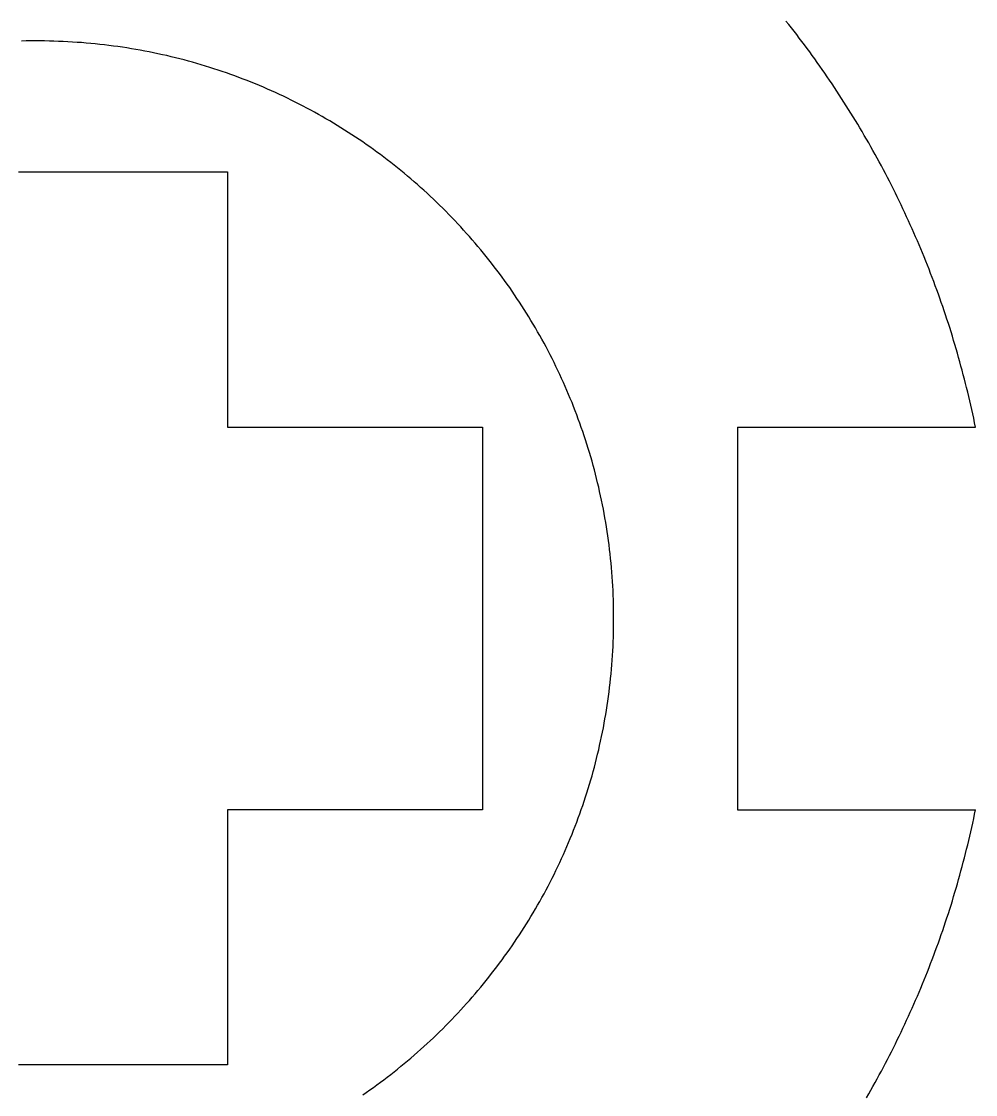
# Model space of a CAD drawing. Extents: x 0 to 279, y 0 to 212.
# Drawn here: x 83.38 to 98.64, y 16.3 to 33.45 of the extents above; entities that cross this region are included whole.
import ezdxf

# ---------------------------------------------------------------- set-up
doc = ezdxf.new("R2010")
doc.units = 0
doc.layers.add('LAYER_1', color=18, linetype='CONTINUOUS')

msp = doc.modelspace()

# ---------------------------------------------------------------- linework, layer by layer
at = {"layer": 'LAYER_1'}
for points in [[(98.641, 26.967), (98.626, 27.038), (98.611, 27.108), (98.596, 27.178), (98.581, 27.248), (98.565, 27.319), (98.549, 27.388), (98.532, 27.458), (98.516, 27.528), (98.498, 27.598), (98.481, 27.667), (98.463, 27.736), (98.445, 27.805), (98.427, 27.875), (98.408, 27.943), (98.39, 28.012), (98.37, 28.081), (98.351, 28.149), (98.331, 28.218), (98.311, 28.286), (98.29, 28.354), (98.27, 28.422), (98.249, 28.49), (98.227, 28.558), (98.206, 28.625), (98.184, 28.693), (98.161, 28.76), (98.139, 28.827), (98.116, 28.894), (98.093, 28.961), (98.069, 29.028), (98.046, 29.094), (98.022, 29.161), (97.997, 29.227), (97.973, 29.293), (97.948, 29.359), (97.922, 29.425), (97.897, 29.491), (97.871, 29.556), (97.845, 29.622), (97.819, 29.687), (97.792, 29.752), (97.765, 29.817), (97.738, 29.882), (97.71, 29.946), (97.683, 30.011), (97.654, 30.075), (97.626, 30.139), (97.597, 30.203), (97.568, 30.267), (97.539, 30.331), (97.51, 30.395), (97.48, 30.458), (97.45, 30.521), (97.42, 30.584), (97.389, 30.647), (97.358, 30.71), (97.327, 30.772), (97.296, 30.835), (97.264, 30.897), (97.232, 30.959), (97.2, 31.021), (97.167, 31.083), (97.134, 31.144), (97.101, 31.206), (97.068, 31.267), (97.034, 31.328), (97, 31.389), (96.966, 31.45), (96.932, 31.51), (96.897, 31.571), (96.862, 31.631), (96.827, 31.691), (96.792, 31.751), (96.756, 31.81), (96.72, 31.87), (96.684, 31.929), (96.647, 31.988), (96.61, 32.047), (96.573, 32.106), (96.536, 32.165), (96.499, 32.223), (96.461, 32.281), (96.423, 32.339), (96.384, 32.397), (96.346, 32.455), (96.307, 32.512), (96.268, 32.569), (96.229, 32.627), (96.189, 32.683), (96.149, 32.74), (96.109, 32.797), (96.069, 32.853), (96.028, 32.909), (95.988, 32.965), (95.947, 33.021), (95.905, 33.077), (95.864, 33.132), (95.822, 33.187), (95.78, 33.242), (95.738, 33.297), (95.695, 33.351), (95.652, 33.406), (95.609, 33.46)], [(92.853, 23.908), (92.853, 23.982), (92.852, 24.057), (92.851, 24.131), (92.848, 24.205), (92.846, 24.28), (92.843, 24.353), (92.839, 24.427), (92.834, 24.501), (92.83, 24.574), (92.824, 24.648), (92.818, 24.721), (92.811, 24.794), (92.804, 24.867), (92.796, 24.939), (92.788, 25.012), (92.779, 25.084), (92.77, 25.156), (92.76, 25.228), (92.749, 25.3), (92.738, 25.371), (92.726, 25.443), (92.714, 25.514), (92.701, 25.585), (92.688, 25.656), (92.674, 25.727), (92.66, 25.797), (92.645, 25.867), (92.629, 25.937), (92.614, 26.007), (92.597, 26.077), (92.58, 26.146), (92.562, 26.216), (92.544, 26.285), (92.526, 26.353), (92.507, 26.422), (92.487, 26.491), (92.467, 26.559), (92.446, 26.627), (92.425, 26.694), (92.404, 26.762), (92.382, 26.829), (92.359, 26.896), (92.336, 26.963), (92.312, 27.03), (92.288, 27.096), (92.263, 27.162), (92.238, 27.228), (92.213, 27.294), (92.187, 27.359), (92.16, 27.424), (92.133, 27.489), (92.105, 27.554), (92.077, 27.618), (92.049, 27.682), (92.02, 27.746), (91.991, 27.81), (91.961, 27.873), (91.93, 27.936), (91.9, 27.999), (91.868, 28.062), (91.837, 28.124), (91.804, 28.186), (91.772, 28.248), (91.739, 28.309), (91.705, 28.371), (91.671, 28.432), (91.637, 28.492), (91.602, 28.553), (91.567, 28.613), (91.531, 28.672), (91.495, 28.732), (91.458, 28.791), (91.421, 28.85), (91.383, 28.908), (91.345, 28.967), (91.307, 29.025), (91.268, 29.082), (91.229, 29.14), (91.19, 29.197), (91.15, 29.253), (91.109, 29.31), (91.068, 29.366), (91.027, 29.422), (90.985, 29.477), (90.943, 29.532), (90.901, 29.587), (90.858, 29.642), (90.815, 29.696), (90.771, 29.75), (90.727, 29.803), (90.682, 29.856), (90.638, 29.909), (90.592, 29.961), (90.547, 30.014), (90.501, 30.065), (90.454, 30.117), (90.408, 30.168), (90.36, 30.219), (90.313, 30.269), (90.265, 30.319), (90.217, 30.369), (90.168, 30.418), (90.119, 30.467), (90.07, 30.515), (90.02, 30.563), (89.97, 30.611), (89.92, 30.659), (89.869, 30.706), (89.818, 30.753), (89.766, 30.799), (89.714, 30.845), (89.662, 30.89), (89.61, 30.935), (89.557, 30.98), (89.504, 31.025), (89.45, 31.069), (89.396, 31.112), (89.342, 31.155), (89.287, 31.198), (89.232, 31.241), (89.177, 31.283), (89.122, 31.324), (89.066, 31.365), (89.01, 31.406), (88.953, 31.446), (88.896, 31.486), (88.839, 31.526), (88.782, 31.565), (88.724, 31.604), (88.666, 31.642), (88.608, 31.68), (88.549, 31.717), (88.49, 31.754), (88.431, 31.791), (88.372, 31.827), (88.312, 31.863), (88.252, 31.898), (88.191, 31.933), (88.131, 31.967), (88.07, 32.001), (88.008, 32.034), (87.947, 32.067), (87.885, 32.1), (87.823, 32.132), (87.761, 32.164), (87.698, 32.195), (87.635, 32.225), (87.572, 32.256), (87.509, 32.285), (87.445, 32.315), (87.381, 32.344), (87.317, 32.372), (87.252, 32.4), (87.188, 32.427), (87.123, 32.454), (87.057, 32.481), (86.992, 32.507), (86.926, 32.532), (86.86, 32.557), (86.794, 32.582), (86.728, 32.606), (86.661, 32.629), (86.594, 32.652), (86.527, 32.675), (86.46, 32.697), (86.392, 32.718), (86.324, 32.74), (86.256, 32.76), (86.188, 32.78), (86.12, 32.8), (86.051, 32.819), (85.982, 32.837), (85.913, 32.855), (85.844, 32.872), (85.774, 32.889), (85.705, 32.906), (85.635, 32.921), (85.565, 32.937), (85.494, 32.952), (85.424, 32.966), (85.353, 32.98), (85.282, 32.993), (85.211, 33.005), (85.14, 33.017), (85.068, 33.029), (84.997, 33.04), (84.925, 33.05), (84.853, 33.06), (84.781, 33.07), (84.708, 33.079), (84.636, 33.087), (84.563, 33.094), (84.49, 33.102), (84.417, 33.108), (84.344, 33.114), (84.271, 33.119), (84.198, 33.124), (84.124, 33.129), (84.05, 33.132), (83.976, 33.135), (83.902, 33.138), (83.828, 33.14), (83.753, 33.141), (83.679, 33.142), (83.604, 33.142), (83.53, 33.142), (83.455, 33.141), (83.381, 33.139)], [(83.333, 31.046), (83.476, 31.046), (83.619, 31.046), (83.762, 31.046), (83.905, 31.046), (83.977, 31.046), (84.048, 31.046), (84.119, 31.046), (84.19, 31.046), (84.26, 31.046), (84.33, 31.046), (84.4, 31.046), (84.469, 31.046), (84.538, 31.046), (84.607, 31.046), (84.641, 31.046), (84.675, 31.046), (84.709, 31.046), (84.742, 31.046), (84.776, 31.046), (84.809, 31.046), (84.842, 31.046), (84.876, 31.046), (84.908, 31.046), (84.941, 31.046), (84.974, 31.046), (85.006, 31.046), (85.039, 31.046), (85.071, 31.046), (85.103, 31.046), (85.134, 31.046), (85.166, 31.046), (85.197, 31.046), (85.228, 31.046), (85.259, 31.046), (85.29, 31.046), (85.32, 31.046), (85.351, 31.046), (85.381, 31.046), (85.41, 31.046), (85.44, 31.046), (85.469, 31.046), (85.498, 31.046), (85.527, 31.046), (85.556, 31.046), (85.584, 31.046), (85.612, 31.046), (85.64, 31.046), (85.668, 31.046), (85.695, 31.046), (85.722, 31.046), (85.749, 31.046), (85.775, 31.046), (85.802, 31.046), (85.827, 31.046), (85.853, 31.046), (85.878, 31.046), (85.903, 31.046), (85.928, 31.046), (85.952, 31.046), (85.976, 31.046), (86, 31.046), (86.023, 31.046), (86.046, 31.046), (86.069, 31.046), (86.092, 31.046), (86.114, 31.046), (86.135, 31.046), (86.157, 31.046), (86.177, 31.046), (86.198, 31.046), (86.218, 31.046), (86.238, 31.046), (86.258, 31.046), (86.277, 31.046), (86.295, 31.046), (86.314, 31.046), (86.332, 31.046), (86.349, 31.046), (86.366, 31.046), (86.383, 31.046), (86.399, 31.046), (86.415, 31.046), (86.431, 31.046), (86.446, 31.046), (86.46, 31.046), (86.475, 31.046), (86.488, 31.046), (86.502, 31.046), (86.515, 31.046), (86.527, 31.046), (86.539, 31.046), (86.55, 31.046), (86.561, 31.046), (86.572, 31.046), (86.582, 31.046), (86.592, 31.046), (86.601, 31.046), (86.609, 31.046), (86.614, 31.046), (86.618, 31.046), (86.622, 31.046), (86.625, 31.046), (86.629, 31.046), (86.632, 31.046), (86.636, 31.046), (86.639, 31.046), (86.642, 31.046), (86.645, 31.046), (86.648, 31.046), (86.651, 31.046), (86.654, 31.046), (86.656, 31.046), (86.658, 31.046), (86.661, 31.046), (86.663, 31.046), (86.665, 31.046), (86.667, 31.046), (86.668, 31.046), (86.67, 31.046), (86.671, 31.046), (86.673, 31.046), (86.674, 31.046), (86.675, 31.046), (86.676, 31.046), (86.676, 31.046), (86.677, 31.046), (86.678, 31.046), (86.678, 31.046), (86.678, 31.046), (86.678, 31.046), (86.678, 31.046), (86.678, 31.046), (86.678, 31.046), (86.678, 31.045), (86.678, 31.045), (86.678, 31.044), (86.678, 31.044), (86.678, 31.043), (86.678, 31.042), (86.678, 31.041), (86.678, 31.041), (86.678, 31.039), (86.678, 31.038), (86.678, 31.037), (86.678, 31.036), (86.678, 31.034), (86.678, 31.033), (86.678, 31.031), (86.678, 31.03), (86.678, 31.028), (86.678, 31.026), (86.678, 31.024), (86.678, 31.022), (86.678, 31.02), (86.678, 31.018), (86.678, 31.016), (86.678, 31.013), (86.678, 31.011), (86.678, 31.008), (86.678, 31.006), (86.678, 31.003), (86.678, 31), (86.678, 30.995), (86.678, 30.988), (86.678, 30.982), (86.678, 30.975), (86.678, 30.968), (86.678, 30.961), (86.678, 30.953), (86.678, 30.945), (86.678, 30.937), (86.678, 30.928), (86.678, 30.92), (86.678, 30.91), (86.678, 30.901), (86.678, 30.891), (86.678, 30.881), (86.678, 30.871), (86.678, 30.86), (86.678, 30.849), (86.678, 30.838), (86.678, 30.827), (86.678, 30.815), (86.678, 30.803), (86.678, 30.791), (86.678, 30.778), (86.678, 30.766), (86.678, 30.753), (86.678, 30.74), (86.678, 30.726), (86.678, 30.712), (86.678, 30.698), (86.678, 30.684), (86.678, 30.67), (86.678, 30.655), (86.678, 30.64), (86.678, 30.625), (86.678, 30.61), (86.678, 30.594), (86.678, 30.578), (86.678, 30.562), (86.678, 30.546), (86.678, 30.529), (86.678, 30.513), (86.678, 30.496), (86.678, 30.479), (86.678, 30.462), (86.678, 30.444), (86.678, 30.427), (86.678, 30.409), (86.678, 30.391), (86.678, 30.373), (86.678, 30.354), (86.678, 30.336), (86.678, 30.317), (86.678, 30.298), (86.678, 30.279), (86.678, 30.26), (86.678, 30.24), (86.678, 30.221), (86.678, 30.201), (86.678, 30.181), (86.678, 30.161), (86.678, 30.141), (86.678, 30.12), (86.678, 30.1), (86.678, 30.079), (86.678, 30.059), (86.678, 30.038), (86.678, 30.017), (86.678, 29.996), (86.678, 29.974), (86.678, 29.953), (86.678, 29.931), (86.678, 29.91), (86.678, 29.888), (86.678, 29.866), (86.678, 29.844), (86.678, 29.822), (86.678, 29.8), (86.678, 29.778), (86.678, 29.755), (86.678, 29.733), (86.678, 29.71), (86.678, 29.688), (86.678, 29.665), (86.678, 29.619), (86.678, 29.573), (86.678, 29.527), (86.678, 29.481), (86.678, 29.434), (86.678, 29.387), (86.678, 29.34), (86.678, 29.293), (86.678, 29.245), (86.678, 29.198), (86.678, 29.102), (86.678, 29.007), (86.678, 28.911), (86.678, 28.816), (86.678, 28.768), (86.678, 28.721), (86.678, 28.673), (86.678, 28.626), (86.678, 28.579), (86.678, 28.532), (86.678, 28.486), (86.678, 28.44), (86.678, 28.394), (86.678, 28.348), (86.678, 28.325), (86.678, 28.303), (86.678, 28.28), (86.678, 28.258), (86.678, 28.235), (86.678, 28.213), (86.678, 28.191), (86.678, 28.169), (86.678, 28.147), (86.678, 28.125), (86.678, 28.103), (86.678, 28.082), (86.678, 28.06), (86.678, 28.039), (86.678, 28.017), (86.678, 27.996), (86.678, 27.975), (86.678, 27.954), (86.678, 27.934), (86.678, 27.913), (86.678, 27.893), (86.678, 27.872), (86.678, 27.852), (86.678, 27.832), (86.678, 27.812), (86.678, 27.792), (86.678, 27.773), (86.678, 27.753), (86.678, 27.734), (86.678, 27.715), (86.678, 27.696), (86.678, 27.678), (86.678, 27.659), (86.678, 27.641), (86.678, 27.622), (86.678, 27.604), (86.678, 27.587), (86.678, 27.569), (86.678, 27.551), (86.678, 27.534), (86.678, 27.517), (86.678, 27.5), (86.678, 27.484), (86.678, 27.467), (86.678, 27.451), (86.678, 27.435), (86.678, 27.419), (86.678, 27.404), (86.678, 27.388), (86.678, 27.373), (86.678, 27.358), (86.678, 27.343), (86.678, 27.329), (86.678, 27.315), (86.678, 27.301), (86.678, 27.287), (86.678, 27.274), (86.678, 27.26), (86.678, 27.247), (86.678, 27.235), (86.678, 27.222), (86.678, 27.21), (86.678, 27.198), (86.678, 27.186), (86.678, 27.175), (86.678, 27.164), (86.678, 27.153), (86.678, 27.142), (86.678, 27.132), (86.678, 27.122), (86.678, 27.112), (86.678, 27.103), (86.678, 27.094), (86.678, 27.085), (86.678, 27.076), (86.678, 27.068), (86.678, 27.06), (86.678, 27.052), (86.678, 27.045), (86.678, 27.038), (86.678, 27.031), (86.678, 27.025), (86.678, 27.019), (86.678, 27.013), (86.678, 27.01), (86.678, 27.007), (86.678, 27.005), (86.678, 27.002), (86.678, 27), (86.678, 26.997), (86.678, 26.995), (86.678, 26.993), (86.678, 26.991), (86.678, 26.989), (86.678, 26.987), (86.678, 26.985), (86.678, 26.983), (86.678, 26.982), (86.678, 26.98), (86.678, 26.979), (86.678, 26.977), (86.678, 26.976), (86.678, 26.975), (86.678, 26.974), (86.678, 26.973), (86.678, 26.972), (86.678, 26.971), (86.678, 26.97), (86.678, 26.969), (86.678, 26.969), (86.678, 26.968), (86.678, 26.968), (86.678, 26.967), (86.678, 26.967), (86.678, 26.967), (86.678, 26.967), (86.678, 26.967), (86.678, 26.967), (86.679, 26.967), (86.679, 26.967), (86.679, 26.967), (86.68, 26.967), (86.68, 26.967), (86.681, 26.967), (86.682, 26.967), (86.683, 26.967), (86.684, 26.967), (86.685, 26.967), (86.686, 26.967), (86.687, 26.967), (86.688, 26.967), (86.69, 26.967), (86.691, 26.967), (86.693, 26.967), (86.695, 26.967), (86.696, 26.967), (86.698, 26.967), (86.7, 26.967), (86.702, 26.967), (86.704, 26.967), (86.706, 26.967), (86.709, 26.967), (86.711, 26.967), (86.713, 26.967), (86.716, 26.967), (86.719, 26.967), (86.721, 26.967), (86.724, 26.967), (86.73, 26.967), (86.736, 26.967), (86.742, 26.967), (86.749, 26.967), (86.756, 26.967), (86.763, 26.967), (86.771, 26.967), (86.779, 26.967), (86.787, 26.967), (86.796, 26.967), (86.805, 26.967), (86.814, 26.967), (86.823, 26.967), (86.833, 26.967), (86.843, 26.967), (86.853, 26.967), (86.864, 26.967), (86.875, 26.967), (86.886, 26.967), (86.898, 26.967), (86.909, 26.967), (86.921, 26.967), (86.933, 26.967), (86.946, 26.967), (86.959, 26.967), (86.972, 26.967), (86.985, 26.967), (86.998, 26.967), (87.012, 26.967), (87.026, 26.967), (87.04, 26.967), (87.055, 26.967), (87.069, 26.967), (87.084, 26.967), (87.099, 26.967), (87.115, 26.967), (87.13, 26.967), (87.146, 26.967), (87.162, 26.967), (87.178, 26.967), (87.195, 26.967), (87.211, 26.967), (87.228, 26.967), (87.245, 26.967), (87.263, 26.967), (87.28, 26.967), (87.298, 26.967), (87.316, 26.967), (87.334, 26.967), (87.352, 26.967), (87.37, 26.967), (87.389, 26.967), (87.407, 26.967), (87.426, 26.967), (87.445, 26.967), (87.465, 26.967), (87.484, 26.967), (87.504, 26.967), (87.523, 26.967), (87.543, 26.967), (87.563, 26.967), (87.583, 26.967), (87.604, 26.967), (87.624, 26.967), (87.645, 26.967), (87.666, 26.967), (87.687, 26.967), (87.708, 26.967), (87.729, 26.967), (87.75, 26.967), (87.771, 26.967), (87.793, 26.967), (87.814, 26.967), (87.836, 26.967), (87.858, 26.967), (87.88, 26.967), (87.902, 26.967), (87.924, 26.967), (87.946, 26.967), (87.969, 26.967), (87.991, 26.967), (88.014, 26.967), (88.036, 26.967), (88.059, 26.967), (88.105, 26.967), (88.151, 26.967), (88.197, 26.967), (88.244, 26.967), (88.29, 26.967), (88.337, 26.967), (88.384, 26.967), (88.432, 26.967), (88.479, 26.967), (88.527, 26.967), (88.622, 26.967), (88.718, 26.967), (88.813, 26.967), (88.909, 26.967), (88.956, 26.967), (89.004, 26.967), (89.051, 26.967), (89.098, 26.967), (89.145, 26.967), (89.192, 26.967), (89.238, 26.967), (89.285, 26.967), (89.331, 26.967), (89.376, 26.967), (89.399, 26.967), (89.422, 26.967), (89.444, 26.967), (89.467, 26.967), (89.489, 26.967), (89.511, 26.967), (89.533, 26.967), (89.555, 26.967), (89.577, 26.967), (89.599, 26.967), (89.621, 26.967), (89.643, 26.967), (89.664, 26.967), (89.686, 26.967), (89.707, 26.967), (89.728, 26.967), (89.749, 26.967), (89.77, 26.967), (89.791, 26.967), (89.811, 26.967), (89.832, 26.967), (89.852, 26.967), (89.872, 26.967), (89.892, 26.967), (89.912, 26.967), (89.932, 26.967), (89.951, 26.967), (89.971, 26.967), (89.99, 26.967), (90.009, 26.967), (90.028, 26.967), (90.047, 26.967), (90.065, 26.967), (90.084, 26.967), (90.102, 26.967), (90.12, 26.967), (90.138, 26.967), (90.155, 26.967), (90.173, 26.967), (90.19, 26.967), (90.207, 26.967), (90.224, 26.967), (90.241, 26.967), (90.257, 26.967), (90.273, 26.967), (90.289, 26.967), (90.305, 26.967), (90.321, 26.967), (90.336, 26.967), (90.351, 26.967), (90.366, 26.967), (90.381, 26.967), (90.395, 26.967), (90.41, 26.967), (90.423, 26.967), (90.437, 26.967), (90.451, 26.967), (90.464, 26.967), (90.477, 26.967), (90.49, 26.967), (90.502, 26.967), (90.514, 26.967), (90.526, 26.967), (90.538, 26.967), (90.549, 26.967), (90.561, 26.967), (90.571, 26.967), (90.582, 26.967), (90.592, 26.967), (90.602, 26.967), (90.612, 26.967), (90.622, 26.967), (90.631, 26.967), (90.64, 26.967), (90.648, 26.967), (90.656, 26.967), (90.664, 26.967), (90.672, 26.967), (90.679, 26.967), (90.686, 26.967), (90.693, 26.967), (90.7, 26.967), (90.706, 26.967), (90.711, 26.967), (90.714, 26.967), (90.717, 26.967), (90.72, 26.967), (90.722, 26.967), (90.724, 26.967), (90.727, 26.967), (90.729, 26.967), (90.731, 26.967), (90.733, 26.967), (90.735, 26.967), (90.737, 26.967), (90.739, 26.967), (90.741, 26.967), (90.743, 26.967), (90.744, 26.967), (90.746, 26.967), (90.747, 26.967), (90.748, 26.967), (90.75, 26.967), (90.751, 26.967), (90.752, 26.967), (90.753, 26.967), (90.754, 26.967), (90.754, 26.967), (90.755, 26.967), (90.756, 26.967), (90.756, 26.967), (90.757, 26.967), (90.757, 26.967), (90.757, 26.967), (90.757, 26.967), (90.757, 26.967), (90.757, 26.967), (90.757, 26.967), (90.757, 26.966), (90.757, 26.966), (90.757, 26.965), (90.757, 26.964), (90.757, 26.964), (90.757, 26.963), (90.757, 26.961), (90.757, 26.96), (90.757, 26.959), (90.757, 26.957), (90.757, 26.955), (90.757, 26.954), (90.757, 26.952), (90.757, 26.949), (90.757, 26.947), (90.757, 26.945), (90.757, 26.942), (90.757, 26.94), (90.757, 26.937), (90.757, 26.934), (90.757, 26.931), (90.757, 26.928), (90.757, 26.925), (90.757, 26.921), (90.757, 26.918), (90.757, 26.914), (90.757, 26.91), (90.757, 26.906), (90.757, 26.902), (90.757, 26.898), (90.757, 26.89), (90.757, 26.881), (90.757, 26.871), (90.757, 26.861), (90.757, 26.85), (90.757, 26.839), (90.757, 26.828), (90.757, 26.816), (90.757, 26.803), (90.757, 26.79), (90.757, 26.777), (90.757, 26.763), (90.757, 26.749), (90.757, 26.735), (90.757, 26.72), (90.757, 26.704), (90.757, 26.688), (90.757, 26.672), (90.757, 26.655), (90.757, 26.638), (90.757, 26.621), (90.757, 26.603), (90.757, 26.584), (90.757, 26.566), (90.757, 26.546), (90.757, 26.527), (90.757, 26.507), (90.757, 26.487), (90.757, 26.466), (90.757, 26.445), (90.757, 26.424), (90.757, 26.402), (90.757, 26.38), (90.757, 26.358), (90.757, 26.335), (90.757, 26.312), (90.757, 26.289), (90.757, 26.265), (90.757, 26.241), (90.757, 26.217), (90.757, 26.192), (90.757, 26.167), (90.757, 26.142), (90.757, 26.116), (90.757, 26.09), (90.757, 26.064), (90.757, 26.038), (90.757, 26.011), (90.757, 25.984), (90.757, 25.957), (90.757, 25.929), (90.757, 25.901), (90.757, 25.873), (90.757, 25.845), (90.757, 25.816), (90.757, 25.787), (90.757, 25.758), (90.757, 25.729), (90.757, 25.699), (90.757, 25.669), (90.757, 25.639), (90.757, 25.609), (90.757, 25.579), (90.757, 25.548), (90.757, 25.517), (90.757, 25.486), (90.757, 25.455), (90.757, 25.423), (90.757, 25.391), (90.757, 25.359), (90.757, 25.327), (90.757, 25.295), (90.757, 25.263), (90.757, 25.23), (90.757, 25.197), (90.757, 25.164), (90.757, 25.131), (90.757, 25.098), (90.757, 25.065), (90.757, 25.031), (90.757, 24.997), (90.757, 24.964), (90.757, 24.93), (90.757, 24.896), (90.757, 24.827), (90.757, 24.758), (90.757, 24.689), (90.757, 24.619), (90.757, 24.549), (90.757, 24.478), (90.757, 24.408), (90.757, 24.337), (90.757, 24.266), (90.757, 24.194), (90.757, 24.051), (90.757, 23.908), (90.757, 23.764), (90.757, 23.621), (90.757, 23.55), (90.757, 23.479), (90.757, 23.408), (90.757, 23.337), (90.757, 23.267), (90.757, 23.197), (90.757, 23.127), (90.757, 23.057), (90.757, 22.989), (90.757, 22.92), (90.757, 22.886), (90.757, 22.852), (90.757, 22.818), (90.757, 22.785), (90.757, 22.751), (90.757, 22.718), (90.757, 22.684), (90.757, 22.651), (90.757, 22.618), (90.757, 22.586), (90.757, 22.553), (90.757, 22.52), (90.757, 22.488), (90.757, 22.456), (90.757, 22.424), (90.757, 22.393), (90.757, 22.361), (90.757, 22.33), (90.757, 22.299), (90.757, 22.268), (90.757, 22.237), (90.757, 22.206), (90.757, 22.176), (90.757, 22.146), (90.757, 22.116), (90.757, 22.087), (90.757, 22.057), (90.757, 22.028), (90.757, 21.999), (90.757, 21.971), (90.757, 21.942), (90.757, 21.914), (90.757, 21.887), (90.757, 21.859), (90.757, 21.832), (90.757, 21.805), (90.757, 21.778), (90.757, 21.751), (90.757, 21.725), (90.757, 21.699), (90.757, 21.674), (90.757, 21.648), (90.757, 21.623), (90.757, 21.599), (90.757, 21.574), (90.757, 21.55), (90.757, 21.527), (90.757, 21.503), (90.757, 21.48), (90.757, 21.458), (90.757, 21.435), (90.757, 21.413), (90.757, 21.392), (90.757, 21.37), (90.757, 21.349), (90.757, 21.329), (90.757, 21.308), (90.757, 21.289), (90.757, 21.269), (90.757, 21.25), (90.757, 21.231), (90.757, 21.213), (90.757, 21.195), (90.757, 21.178), (90.757, 21.16), (90.757, 21.144), (90.757, 21.127), (90.757, 21.112), (90.757, 21.096), (90.757, 21.081), (90.757, 21.066), (90.757, 21.052), (90.757, 21.038), (90.757, 21.025), (90.757, 21.012), (90.757, 21), (90.757, 20.988), (90.757, 20.976), (90.757, 20.965), (90.757, 20.955), (90.757, 20.945), (90.757, 20.935), (90.757, 20.926), (90.757, 20.917), (90.757, 20.913), (90.757, 20.909), (90.757, 20.905), (90.757, 20.901), (90.757, 20.898), (90.757, 20.894), (90.757, 20.891), (90.757, 20.888), (90.757, 20.885), (90.757, 20.882), (90.757, 20.879), (90.757, 20.876), (90.757, 20.873), (90.757, 20.871), (90.757, 20.868), (90.757, 20.866), (90.757, 20.864), (90.757, 20.862), (90.757, 20.86), (90.757, 20.859), (90.757, 20.857), (90.757, 20.856), (90.757, 20.854), (90.757, 20.853), (90.757, 20.852), (90.757, 20.851), (90.757, 20.85), (90.757, 20.85), (90.757, 20.849), (90.757, 20.849), (90.757, 20.849), (90.757, 20.849), (90.757, 20.849), (90.757, 20.849), (90.757, 20.849), (90.757, 20.849), (90.756, 20.849), (90.756, 20.849), (90.755, 20.849), (90.754, 20.849), (90.754, 20.849), (90.753, 20.849), (90.752, 20.849), (90.751, 20.849), (90.75, 20.849), (90.748, 20.849), (90.747, 20.849), (90.746, 20.849), (90.744, 20.849), (90.743, 20.849), (90.741, 20.849), (90.739, 20.849), (90.737, 20.849), (90.735, 20.849), (90.733, 20.849), (90.731, 20.849), (90.729, 20.849), (90.727, 20.849), (90.724, 20.849), (90.722, 20.849), (90.72, 20.849), (90.717, 20.849), (90.714, 20.849), (90.711, 20.849), (90.706, 20.849), (90.7, 20.849), (90.693, 20.849), (90.686, 20.849), (90.679, 20.849), (90.672, 20.849), (90.664, 20.849), (90.656, 20.849), (90.648, 20.849), (90.64, 20.849), (90.631, 20.849), (90.622, 20.849), (90.612, 20.849), (90.602, 20.849), (90.592, 20.849), (90.582, 20.849), (90.571, 20.849), (90.561, 20.849), (90.549, 20.849), (90.538, 20.849), (90.526, 20.849), (90.514, 20.849), (90.502, 20.849), (90.49, 20.849), (90.477, 20.849), (90.464, 20.849), (90.451, 20.849), (90.437, 20.849), (90.423, 20.849), (90.41, 20.849), (90.395, 20.849), (90.381, 20.849), (90.366, 20.849), (90.351, 20.849), (90.336, 20.849), (90.321, 20.849), (90.305, 20.849), (90.289, 20.849), (90.273, 20.849), (90.257, 20.849), (90.241, 20.849), (90.224, 20.849), (90.207, 20.849), (90.19, 20.849), (90.173, 20.849), (90.155, 20.849), (90.138, 20.849), (90.12, 20.849), (90.102, 20.849), (90.084, 20.849), (90.065, 20.849), (90.047, 20.849), (90.028, 20.849), (90.009, 20.849), (89.99, 20.849), (89.971, 20.849), (89.951, 20.849), (89.932, 20.849), (89.912, 20.849), (89.892, 20.849), (89.872, 20.849), (89.852, 20.849), (89.832, 20.849), (89.811, 20.849), (89.791, 20.849), (89.77, 20.849), (89.749, 20.849), (89.728, 20.849), (89.707, 20.849), (89.686, 20.849), (89.664, 20.849), (89.643, 20.849), (89.621, 20.849), (89.599, 20.849), (89.577, 20.849), (89.555, 20.849), (89.533, 20.849), (89.511, 20.849), (89.489, 20.849), (89.467, 20.849), (89.444, 20.849), (89.422, 20.849), (89.399, 20.849), (89.376, 20.849), (89.331, 20.849), (89.285, 20.849), (89.238, 20.849), (89.192, 20.849), (89.145, 20.849), (89.098, 20.849), (89.051, 20.849), (89.004, 20.849), (88.956, 20.849), (88.909, 20.849), (88.813, 20.849), (88.718, 20.849), (88.622, 20.849), (88.527, 20.849), (88.479, 20.849), (88.432, 20.849), (88.384, 20.849), (88.337, 20.849), (88.29, 20.849), (88.244, 20.849), (88.197, 20.849), (88.151, 20.849), (88.105, 20.849), (88.059, 20.849), (88.036, 20.849), (88.014, 20.849), (87.991, 20.849), (87.969, 20.849), (87.946, 20.849), (87.924, 20.849), (87.902, 20.849), (87.88, 20.849), (87.858, 20.849), (87.836, 20.849), (87.814, 20.849), (87.793, 20.849), (87.771, 20.849), (87.75, 20.849), (87.729, 20.849), (87.708, 20.849), (87.687, 20.849), (87.666, 20.849), (87.645, 20.849), (87.624, 20.849), (87.604, 20.849), (87.583, 20.849), (87.563, 20.849), (87.543, 20.849), (87.523, 20.849), (87.504, 20.849), (87.484, 20.849), (87.465, 20.849), (87.445, 20.849), (87.426, 20.849), (87.407, 20.849), (87.389, 20.849), (87.37, 20.849), (87.352, 20.849), (87.334, 20.849), (87.316, 20.849), (87.298, 20.849), (87.28, 20.849), (87.263, 20.849), (87.245, 20.849), (87.228, 20.849), (87.211, 20.849), (87.195, 20.849), (87.178, 20.849), (87.162, 20.849), (87.146, 20.849), (87.13, 20.849), (87.115, 20.849), (87.099, 20.849), (87.084, 20.849), (87.069, 20.849), (87.055, 20.849), (87.04, 20.849), (87.026, 20.849), (87.012, 20.849), (86.998, 20.849), (86.985, 20.849), (86.972, 20.849), (86.959, 20.849), (86.946, 20.849), (86.933, 20.849), (86.921, 20.849), (86.909, 20.849), (86.898, 20.849), (86.886, 20.849), (86.875, 20.849), (86.864, 20.849), (86.853, 20.849), (86.843, 20.849), (86.833, 20.849), (86.823, 20.849), (86.814, 20.849), (86.805, 20.849), (86.796, 20.849), (86.787, 20.849), (86.779, 20.849), (86.771, 20.849), (86.763, 20.849), (86.756, 20.849), (86.749, 20.849), (86.742, 20.849), (86.736, 20.849), (86.73, 20.849), (86.724, 20.849), (86.721, 20.849), (86.719, 20.849), (86.716, 20.849), (86.713, 20.849), (86.711, 20.849), (86.709, 20.849), (86.706, 20.849), (86.704, 20.849), (86.702, 20.849), (86.7, 20.849), (86.698, 20.849), (86.696, 20.849), (86.695, 20.849), (86.693, 20.849), (86.691, 20.849), (86.69, 20.849), (86.688, 20.849), (86.687, 20.849), (86.686, 20.849), (86.685, 20.849), (86.684, 20.849), (86.683, 20.849), (86.682, 20.849), (86.681, 20.849), (86.68, 20.849), (86.68, 20.849), (86.679, 20.849), (86.679, 20.849), (86.679, 20.849), (86.678, 20.849), (86.678, 20.849), (86.678, 20.849), (86.678, 20.849), (86.678, 20.848), (86.678, 20.848), (86.678, 20.848), (86.678, 20.847), (86.678, 20.847), (86.678, 20.846), (86.678, 20.846), (86.678, 20.845), (86.678, 20.844), (86.678, 20.843), (86.678, 20.842), (86.678, 20.841), (86.678, 20.84), (86.678, 20.838), (86.678, 20.837), (86.678, 20.835), (86.678, 20.834), (86.678, 20.832), (86.678, 20.83), (86.678, 20.829), (86.678, 20.827), (86.678, 20.825), (86.678, 20.823), (86.678, 20.82), (86.678, 20.818), (86.678, 20.816), (86.678, 20.813), (86.678, 20.811), (86.678, 20.808), (86.678, 20.806), (86.678, 20.803), (86.678, 20.797), (86.678, 20.791), (86.678, 20.785), (86.678, 20.778), (86.678, 20.771), (86.678, 20.763), (86.678, 20.756), (86.678, 20.748), (86.678, 20.739), (86.678, 20.731), (86.678, 20.722), (86.678, 20.713), (86.678, 20.703), (86.678, 20.694), (86.678, 20.684), (86.678, 20.673), (86.678, 20.663), (86.678, 20.652), (86.678, 20.641), (86.678, 20.629), (86.678, 20.618), (86.678, 20.606), (86.678, 20.593), (86.678, 20.581), (86.678, 20.568), (86.678, 20.555), (86.678, 20.542), (86.678, 20.529), (86.678, 20.515), (86.678, 20.501), (86.678, 20.487), (86.678, 20.472), (86.678, 20.457), (86.678, 20.443), (86.678, 20.427), (86.678, 20.412), (86.678, 20.396), (86.678, 20.381), (86.678, 20.365), (86.678, 20.348), (86.678, 20.332), (86.678, 20.315), (86.678, 20.298), (86.678, 20.281), (86.678, 20.264), (86.678, 20.247), (86.678, 20.229), (86.678, 20.211), (86.678, 20.193), (86.678, 20.175), (86.678, 20.157), (86.678, 20.138), (86.678, 20.119), (86.678, 20.1), (86.678, 20.081), (86.678, 20.062), (86.678, 20.043), (86.678, 20.023), (86.678, 20.003), (86.678, 19.984), (86.678, 19.964), (86.678, 19.943), (86.678, 19.923), (86.678, 19.903), (86.678, 19.882), (86.678, 19.861), (86.678, 19.84), (86.678, 19.819), (86.678, 19.798), (86.678, 19.777), (86.678, 19.756), (86.678, 19.734), (86.678, 19.712), (86.678, 19.691), (86.678, 19.669), (86.678, 19.647), (86.678, 19.625), (86.678, 19.603), (86.678, 19.58), (86.678, 19.558), (86.678, 19.536), (86.678, 19.513), (86.678, 19.49), (86.678, 19.468), (86.678, 19.422), (86.678, 19.376), (86.678, 19.33), (86.678, 19.283), (86.678, 19.236), (86.678, 19.19), (86.678, 19.142), (86.678, 19.095), (86.678, 19.048), (86.678, 19), (86.678, 18.905), (86.678, 18.809), (86.678, 18.714), (86.678, 18.618), (86.678, 18.571), (86.678, 18.523), (86.678, 18.476), (86.678, 18.429), (86.678, 18.382), (86.678, 18.335), (86.678, 18.288), (86.678, 18.242), (86.678, 18.196), (86.678, 18.151), (86.678, 18.128), (86.678, 18.105), (86.678, 18.083), (86.678, 18.06), (86.678, 18.038), (86.678, 18.016), (86.678, 17.993), (86.678, 17.971), (86.678, 17.949), (86.678, 17.928), (86.678, 17.906), (86.678, 17.884), (86.678, 17.863), (86.678, 17.841), (86.678, 17.82), (86.678, 17.799), (86.678, 17.778), (86.678, 17.757), (86.678, 17.736), (86.678, 17.716), (86.678, 17.695), (86.678, 17.675), (86.678, 17.655), (86.678, 17.635), (86.678, 17.615), (86.678, 17.595), (86.678, 17.575), (86.678, 17.556), (86.678, 17.537), (86.678, 17.518), (86.678, 17.499), (86.678, 17.48), (86.678, 17.462), (86.678, 17.443), (86.678, 17.425), (86.678, 17.407), (86.678, 17.389), (86.678, 17.371), (86.678, 17.354), (86.678, 17.337), (86.678, 17.32), (86.678, 17.303), (86.678, 17.286), (86.678, 17.27), (86.678, 17.254), (86.678, 17.238), (86.678, 17.222), (86.678, 17.206), (86.678, 17.191), (86.678, 17.176), (86.678, 17.161), (86.678, 17.146), (86.678, 17.132), (86.678, 17.117), (86.678, 17.103), (86.678, 17.09), (86.678, 17.076), (86.678, 17.063), (86.678, 17.05), (86.678, 17.037), (86.678, 17.025), (86.678, 17.013), (86.678, 17.001), (86.678, 16.989), (86.678, 16.977), (86.678, 16.966), (86.678, 16.955), (86.678, 16.945), (86.678, 16.935), (86.678, 16.925), (86.678, 16.915), (86.678, 16.905), (86.678, 16.896), (86.678, 16.887), (86.678, 16.879), (86.678, 16.87), (86.678, 16.862), (86.678, 16.855), (86.678, 16.847), (86.678, 16.84), (86.678, 16.834), (86.678, 16.827), (86.678, 16.821), (86.678, 16.815), (86.678, 16.813), (86.678, 16.81), (86.678, 16.807), (86.678, 16.805), (86.678, 16.802), (86.678, 16.8), (86.678, 16.798), (86.678, 16.796), (86.678, 16.794), (86.678, 16.792), (86.678, 16.79), (86.678, 16.788), (86.678, 16.786), (86.678, 16.784), (86.678, 16.783), (86.678, 16.781), (86.678, 16.78), (86.678, 16.779), (86.678, 16.777), (86.678, 16.776), (86.678, 16.775), (86.678, 16.774), (86.678, 16.773), (86.678, 16.773), (86.678, 16.772), (86.678, 16.771), (86.678, 16.771), (86.678, 16.77), (86.678, 16.77), (86.678, 16.77), (86.678, 16.77), (86.678, 16.77), (86.678, 16.77), (86.678, 16.77), (86.678, 16.77), (86.677, 16.77), (86.676, 16.77), (86.676, 16.77), (86.675, 16.77), (86.674, 16.77), (86.673, 16.77), (86.671, 16.77), (86.67, 16.77), (86.668, 16.77), (86.667, 16.77), (86.665, 16.77), (86.663, 16.77), (86.661, 16.77), (86.658, 16.77), (86.656, 16.77), (86.654, 16.77), (86.651, 16.77), (86.648, 16.77), (86.645, 16.77), (86.642, 16.77), (86.639, 16.77), (86.636, 16.77), (86.632, 16.77), (86.629, 16.77), (86.625, 16.77), (86.622, 16.77), (86.618, 16.77), (86.614, 16.77), (86.609, 16.77), (86.601, 16.77), (86.592, 16.77), (86.582, 16.77), (86.572, 16.77), (86.561, 16.77), (86.55, 16.77), (86.539, 16.77), (86.527, 16.77), (86.515, 16.77), (86.502, 16.77), (86.488, 16.77), (86.475, 16.77), (86.46, 16.77), (86.446, 16.77), (86.431, 16.77), (86.415, 16.77), (86.399, 16.77), (86.383, 16.77), (86.366, 16.77), (86.349, 16.77), (86.332, 16.77), (86.314, 16.77), (86.295, 16.77), (86.277, 16.77), (86.258, 16.77), (86.238, 16.77), (86.218, 16.77), (86.198, 16.77), (86.177, 16.77), (86.157, 16.77), (86.135, 16.77), (86.114, 16.77), (86.092, 16.77), (86.069, 16.77), (86.046, 16.77), (86.023, 16.77), (86, 16.77), (85.976, 16.77), (85.952, 16.77), (85.928, 16.77), (85.903, 16.77), (85.878, 16.77), (85.853, 16.77), (85.827, 16.77), (85.802, 16.77), (85.775, 16.77), (85.749, 16.77), (85.722, 16.77), (85.695, 16.77), (85.668, 16.77), (85.64, 16.77), (85.612, 16.77), (85.584, 16.77), (85.556, 16.77), (85.527, 16.77), (85.498, 16.77), (85.469, 16.77), (85.44, 16.77), (85.41, 16.77), (85.381, 16.77), (85.351, 16.77), (85.32, 16.77), (85.29, 16.77), (85.259, 16.77), (85.228, 16.77), (85.197, 16.77), (85.166, 16.77), (85.134, 16.77), (85.103, 16.77), (85.071, 16.77), (85.039, 16.77), (85.006, 16.77), (84.974, 16.77), (84.941, 16.77), (84.908, 16.77), (84.876, 16.77), (84.842, 16.77), (84.809, 16.77), (84.776, 16.77), (84.742, 16.77), (84.709, 16.77), (84.675, 16.77), (84.641, 16.77), (84.607, 16.77), (84.538, 16.77), (84.469, 16.77), (84.4, 16.77), (84.33, 16.77), (84.26, 16.77), (84.19, 16.77), (84.119, 16.77), (84.048, 16.77), (83.977, 16.77), (83.905, 16.77), (83.762, 16.77), (83.619, 16.77), (83.476, 16.77), (83.333, 16.77)], [(94.836, 26.967), (94.836, 26.967), (94.836, 26.967), (94.836, 26.967), (94.837, 26.967), (94.837, 26.967), (94.838, 26.967), (94.838, 26.967), (94.839, 26.967), (94.84, 26.967), (94.84, 26.967), (94.841, 26.967), (94.842, 26.967), (94.843, 26.967), (94.844, 26.967), (94.846, 26.967), (94.847, 26.967), (94.848, 26.967), (94.85, 26.967), (94.851, 26.967), (94.853, 26.967), (94.855, 26.967), (94.857, 26.967), (94.858, 26.967), (94.86, 26.967), (94.862, 26.967), (94.865, 26.967), (94.867, 26.967), (94.869, 26.967), (94.871, 26.967), (94.874, 26.967), (94.876, 26.967), (94.879, 26.967), (94.884, 26.967), (94.89, 26.967), (94.896, 26.967), (94.902, 26.967), (94.909, 26.967), (94.916, 26.967), (94.923, 26.967), (94.93, 26.967), (94.938, 26.967), (94.946, 26.967), (94.954, 26.967), (94.963, 26.967), (94.972, 26.967), (94.981, 26.967), (94.99, 26.967), (95, 26.967), (95.009, 26.967), (95.02, 26.967), (95.03, 26.967), (95.041, 26.967), (95.052, 26.967), (95.063, 26.967), (95.074, 26.967), (95.086, 26.967), (95.098, 26.967), (95.11, 26.967), (95.122, 26.967), (95.135, 26.967), (95.147, 26.967), (95.16, 26.967), (95.174, 26.967), (95.187, 26.967), (95.201, 26.967), (95.215, 26.967), (95.229, 26.967), (95.243, 26.967), (95.258, 26.967), (95.273, 26.967), (95.287, 26.967), (95.303, 26.967), (95.318, 26.967), (95.333, 26.967), (95.349, 26.967), (95.365, 26.967), (95.381, 26.967), (95.397, 26.967), (95.414, 26.967), (95.431, 26.967), (95.447, 26.967), (95.464, 26.967), (95.481, 26.967), (95.499, 26.967), (95.516, 26.967), (95.534, 26.967), (95.552, 26.967), (95.57, 26.967), (95.588, 26.967), (95.606, 26.967), (95.624, 26.967), (95.643, 26.967), (95.662, 26.967), (95.68, 26.967), (95.699, 26.967), (95.719, 26.967), (95.738, 26.967), (95.757, 26.967), (95.777, 26.967), (95.796, 26.967), (95.816, 26.967), (95.836, 26.967), (95.856, 26.967), (95.876, 26.967), (95.896, 26.967), (95.916, 26.967), (95.937, 26.967), (95.957, 26.967), (95.978, 26.967), (95.998, 26.967), (96.019, 26.967), (96.04, 26.967), (96.061, 26.967), (96.082, 26.967), (96.103, 26.967), (96.124, 26.967), (96.167, 26.967), (96.21, 26.967), (96.253, 26.967), (96.296, 26.967), (96.34, 26.967), (96.384, 26.967), (96.428, 26.967), (96.472, 26.967), (96.516, 26.967), (96.56, 26.967), (96.649, 26.967), (96.738, 26.967), (96.828, 26.967), (96.917, 26.967), (96.961, 26.967), (97.005, 26.967), (97.049, 26.967), (97.093, 26.967), (97.137, 26.967), (97.181, 26.967), (97.224, 26.967), (97.267, 26.967), (97.31, 26.967), (97.353, 26.967), (97.374, 26.967), (97.395, 26.967), (97.416, 26.967), (97.437, 26.967), (97.458, 26.967), (97.479, 26.967), (97.499, 26.967), (97.52, 26.967), (97.54, 26.967), (97.561, 26.967), (97.581, 26.967), (97.601, 26.967), (97.621, 26.967), (97.641, 26.967), (97.661, 26.967), (97.681, 26.967), (97.7, 26.967), (97.72, 26.967), (97.739, 26.967), (97.758, 26.967), (97.777, 26.967), (97.796, 26.967), (97.815, 26.967), (97.834, 26.967), (97.852, 26.967), (97.871, 26.967), (97.889, 26.967), (97.907, 26.967), (97.925, 26.967), (97.943, 26.967), (97.961, 26.967), (97.978, 26.967), (97.995, 26.967), (98.012, 26.967), (98.029, 26.967), (98.046, 26.967), (98.063, 26.967), (98.079, 26.967), (98.096, 26.967), (98.112, 26.967), (98.128, 26.967), (98.143, 26.967), (98.159, 26.967), (98.174, 26.967), (98.189, 26.967), (98.204, 26.967), (98.219, 26.967), (98.234, 26.967), (98.248, 26.967), (98.262, 26.967), (98.276, 26.967), (98.29, 26.967), (98.303, 26.967), (98.316, 26.967), (98.329, 26.967), (98.342, 26.967), (98.355, 26.967), (98.367, 26.967), (98.379, 26.967), (98.391, 26.967), (98.403, 26.967), (98.414, 26.967), (98.425, 26.967), (98.436, 26.967), (98.447, 26.967), (98.457, 26.967), (98.467, 26.967), (98.477, 26.967), (98.487, 26.967), (98.496, 26.967), (98.505, 26.967), (98.514, 26.967), (98.523, 26.967), (98.531, 26.967), (98.539, 26.967), (98.547, 26.967), (98.554, 26.967), (98.561, 26.967), (98.568, 26.967), (98.575, 26.967), (98.581, 26.967), (98.587, 26.967), (98.593, 26.967), (98.598, 26.967), (98.601, 26.967), (98.603, 26.967), (98.605, 26.967), (98.608, 26.967), (98.61, 26.967), (98.612, 26.967), (98.614, 26.967), (98.616, 26.967), (98.618, 26.967), (98.62, 26.967), (98.622, 26.967), (98.624, 26.967), (98.625, 26.967), (98.627, 26.967), (98.628, 26.967), (98.63, 26.967), (98.631, 26.967), (98.632, 26.967), (98.633, 26.967), (98.635, 26.967), (98.636, 26.967), (98.636, 26.967), (98.637, 26.967), (98.638, 26.967), (98.639, 26.967), (98.639, 26.967), (98.64, 26.967), (98.64, 26.967), (98.64, 26.967), (98.641, 26.967), (98.641, 26.967), (98.641, 26.967)], [(94.836, 26.967), (94.836, 26.967), (94.836, 26.967), (94.836, 26.966), (94.836, 26.966), (94.836, 26.965), (94.836, 26.964), (94.836, 26.964), (94.836, 26.963), (94.836, 26.961), (94.836, 26.96), (94.836, 26.959), (94.836, 26.957), (94.836, 26.955), (94.836, 26.954), (94.836, 26.952), (94.836, 26.949), (94.836, 26.947), (94.836, 26.945), (94.836, 26.942), (94.836, 26.94), (94.836, 26.937), (94.836, 26.934), (94.836, 26.931), (94.836, 26.928), (94.836, 26.925), (94.836, 26.921), (94.836, 26.918), (94.836, 26.914), (94.836, 26.91), (94.836, 26.906), (94.836, 26.902), (94.836, 26.898), (94.836, 26.89), (94.836, 26.881), (94.836, 26.871), (94.836, 26.861), (94.836, 26.85), (94.836, 26.839), (94.836, 26.828), (94.836, 26.816), (94.836, 26.803), (94.836, 26.79), (94.836, 26.777), (94.836, 26.763), (94.836, 26.749), (94.836, 26.735), (94.836, 26.72), (94.836, 26.704), (94.836, 26.688), (94.836, 26.672), (94.836, 26.655), (94.836, 26.638), (94.836, 26.621), (94.836, 26.603), (94.836, 26.584), (94.836, 26.566), (94.836, 26.546), (94.836, 26.527), (94.836, 26.507), (94.836, 26.487), (94.836, 26.466), (94.836, 26.445), (94.836, 26.424), (94.836, 26.402), (94.836, 26.38), (94.836, 26.358), (94.836, 26.335), (94.836, 26.312), (94.836, 26.289), (94.836, 26.265), (94.836, 26.241), (94.836, 26.217), (94.836, 26.192), (94.836, 26.167), (94.836, 26.142), (94.836, 26.116), (94.836, 26.09), (94.836, 26.064), (94.836, 26.038), (94.836, 26.011), (94.836, 25.984), (94.836, 25.957), (94.836, 25.929), (94.836, 25.901), (94.836, 25.873), (94.836, 25.845), (94.836, 25.816), (94.836, 25.787), (94.836, 25.758), (94.836, 25.729), (94.836, 25.699), (94.836, 25.669), (94.836, 25.639), (94.836, 25.609), (94.836, 25.579), (94.836, 25.548), (94.836, 25.517), (94.836, 25.486), (94.836, 25.455), (94.836, 25.423), (94.836, 25.391), (94.836, 25.359), (94.836, 25.327), (94.836, 25.295), (94.836, 25.263), (94.836, 25.23), (94.836, 25.197), (94.836, 25.164), (94.836, 25.131), (94.836, 25.098), (94.836, 25.065), (94.836, 25.031), (94.836, 24.997), (94.836, 24.964), (94.836, 24.93), (94.836, 24.896), (94.836, 24.827), (94.836, 24.758), (94.836, 24.689), (94.836, 24.619), (94.836, 24.549), (94.836, 24.478), (94.836, 24.408), (94.836, 24.337), (94.836, 24.266), (94.836, 24.194), (94.836, 24.051), (94.836, 23.908), (94.836, 23.764), (94.836, 23.621), (94.836, 23.55), (94.836, 23.479), (94.836, 23.408), (94.836, 23.337), (94.836, 23.267), (94.836, 23.197), (94.836, 23.127), (94.836, 23.057), (94.836, 22.989), (94.836, 22.92), (94.836, 22.886), (94.836, 22.852), (94.836, 22.818), (94.836, 22.785), (94.836, 22.751), (94.836, 22.718), (94.836, 22.684), (94.836, 22.651), (94.836, 22.618), (94.836, 22.586), (94.836, 22.553), (94.836, 22.52), (94.836, 22.488), (94.836, 22.456), (94.836, 22.424), (94.836, 22.393), (94.836, 22.361), (94.836, 22.33), (94.836, 22.299), (94.836, 22.268), (94.836, 22.237), (94.836, 22.206), (94.836, 22.176), (94.836, 22.146), (94.836, 22.116), (94.836, 22.087), (94.836, 22.057), (94.836, 22.028), (94.836, 21.999), (94.836, 21.971), (94.836, 21.942), (94.836, 21.914), (94.836, 21.887), (94.836, 21.859), (94.836, 21.832), (94.836, 21.805), (94.836, 21.778), (94.836, 21.751), (94.836, 21.725), (94.836, 21.699), (94.836, 21.674), (94.836, 21.648), (94.836, 21.623), (94.836, 21.599), (94.836, 21.574), (94.836, 21.55), (94.836, 21.527), (94.836, 21.503), (94.836, 21.48), (94.836, 21.458), (94.836, 21.435), (94.836, 21.413), (94.836, 21.392), (94.836, 21.37), (94.836, 21.349), (94.836, 21.329), (94.836, 21.308), (94.836, 21.289), (94.836, 21.269), (94.836, 21.25), (94.836, 21.231), (94.836, 21.213), (94.836, 21.195), (94.836, 21.178), (94.836, 21.16), (94.836, 21.144), (94.836, 21.127), (94.836, 21.112), (94.836, 21.096), (94.836, 21.081), (94.836, 21.066), (94.836, 21.052), (94.836, 21.038), (94.836, 21.025), (94.836, 21.012), (94.836, 21), (94.836, 20.988), (94.836, 20.976), (94.836, 20.965), (94.836, 20.955), (94.836, 20.945), (94.836, 20.935), (94.836, 20.926), (94.836, 20.917), (94.836, 20.913), (94.836, 20.909), (94.836, 20.905), (94.836, 20.901), (94.836, 20.898), (94.836, 20.894), (94.836, 20.891), (94.836, 20.888), (94.836, 20.885), (94.836, 20.882), (94.836, 20.879), (94.836, 20.876), (94.836, 20.873), (94.836, 20.871), (94.836, 20.868), (94.836, 20.866), (94.836, 20.864), (94.836, 20.862), (94.836, 20.86), (94.836, 20.859), (94.836, 20.857), (94.836, 20.856), (94.836, 20.854), (94.836, 20.853), (94.836, 20.852), (94.836, 20.851), (94.836, 20.85), (94.836, 20.85), (94.836, 20.849), (94.836, 20.849), (94.836, 20.849), (94.836, 20.849)], [(88.839, 16.29), (88.896, 16.329), (88.953, 16.369), (89.01, 16.41), (89.066, 16.451), (89.122, 16.492), (89.177, 16.533), (89.232, 16.575), (89.287, 16.618), (89.342, 16.66), (89.396, 16.704), (89.45, 16.747), (89.504, 16.791), (89.557, 16.836), (89.61, 16.88), (89.662, 16.926), (89.714, 16.971), (89.766, 17.017), (89.818, 17.063), (89.869, 17.11), (89.92, 17.157), (89.97, 17.205), (90.02, 17.252), (90.07, 17.301), (90.119, 17.349), (90.168, 17.398), (90.217, 17.447), (90.265, 17.497), (90.313, 17.547), (90.36, 17.597), (90.408, 17.648), (90.454, 17.699), (90.501, 17.751), (90.547, 17.802), (90.592, 17.854), (90.638, 17.907), (90.682, 17.96), (90.727, 18.013), (90.771, 18.066), (90.815, 18.12), (90.858, 18.174), (90.901, 18.229), (90.943, 18.284), (90.985, 18.339), (91.027, 18.394), (91.068, 18.45), (91.109, 18.506), (91.15, 18.562), (91.19, 18.619), (91.229, 18.676), (91.268, 18.733), (91.307, 18.791), (91.345, 18.849), (91.383, 18.907), (91.421, 18.966), (91.458, 19.025), (91.495, 19.084), (91.531, 19.143), (91.567, 19.203), (91.602, 19.263), (91.637, 19.324), (91.671, 19.384), (91.705, 19.445), (91.739, 19.506), (91.772, 19.568), (91.804, 19.63), (91.837, 19.692), (91.868, 19.754), (91.9, 19.816), (91.93, 19.879), (91.961, 19.942), (91.991, 20.006), (92.02, 20.069), (92.049, 20.133), (92.077, 20.197), (92.105, 20.262), (92.133, 20.326), (92.16, 20.391), (92.187, 20.457), (92.213, 20.522), (92.238, 20.588), (92.263, 20.653), (92.288, 20.72), (92.312, 20.786), (92.336, 20.853), (92.359, 20.919), (92.382, 20.986), (92.404, 21.054), (92.425, 21.121), (92.446, 21.189), (92.467, 21.257), (92.487, 21.325), (92.507, 21.394), (92.526, 21.462), (92.544, 21.531), (92.562, 21.6), (92.58, 21.669), (92.597, 21.739), (92.614, 21.808), (92.629, 21.878), (92.645, 21.948), (92.66, 22.019), (92.674, 22.089), (92.688, 22.16), (92.701, 22.231), (92.714, 22.302), (92.726, 22.373), (92.738, 22.444), (92.749, 22.516), (92.76, 22.588), (92.77, 22.66), (92.779, 22.732), (92.788, 22.804), (92.796, 22.876), (92.804, 22.949), (92.811, 23.022), (92.818, 23.095), (92.824, 23.168), (92.83, 23.241), (92.834, 23.315), (92.839, 23.388), (92.843, 23.462), (92.846, 23.536), (92.848, 23.61), (92.851, 23.684), (92.852, 23.759), (92.853, 23.833), (92.853, 23.908)], [(94.836, 20.849), (94.836, 20.849), (94.836, 20.849), (94.836, 20.849), (94.837, 20.849), (94.837, 20.849), (94.838, 20.849), (94.838, 20.849), (94.839, 20.849), (94.84, 20.849), (94.84, 20.849), (94.841, 20.849), (94.842, 20.849), (94.843, 20.849), (94.844, 20.849), (94.846, 20.849), (94.847, 20.849), (94.848, 20.849), (94.85, 20.849), (94.851, 20.849), (94.853, 20.849), (94.855, 20.849), (94.857, 20.849), (94.858, 20.849), (94.86, 20.849), (94.862, 20.849), (94.865, 20.849), (94.867, 20.849), (94.869, 20.849), (94.871, 20.849), (94.874, 20.849), (94.876, 20.849), (94.879, 20.849), (94.884, 20.849), (94.89, 20.849), (94.896, 20.849), (94.902, 20.849), (94.909, 20.849), (94.916, 20.849), (94.923, 20.849), (94.93, 20.849), (94.938, 20.849), (94.946, 20.849), (94.954, 20.849), (94.963, 20.849), (94.972, 20.849), (94.981, 20.849), (94.99, 20.849), (95, 20.849), (95.009, 20.849), (95.02, 20.849), (95.03, 20.849), (95.041, 20.849), (95.052, 20.849), (95.063, 20.849), (95.074, 20.849), (95.086, 20.849), (95.098, 20.849), (95.11, 20.849), (95.122, 20.849), (95.135, 20.849), (95.147, 20.849), (95.16, 20.849), (95.174, 20.849), (95.187, 20.849), (95.201, 20.849), (95.215, 20.849), (95.229, 20.849), (95.243, 20.849), (95.258, 20.849), (95.273, 20.849), (95.287, 20.849), (95.303, 20.849), (95.318, 20.849), (95.333, 20.849), (95.349, 20.849), (95.365, 20.849), (95.381, 20.849), (95.397, 20.849), (95.414, 20.849), (95.431, 20.849), (95.447, 20.849), (95.464, 20.849), (95.481, 20.849), (95.499, 20.849), (95.516, 20.849), (95.534, 20.849), (95.552, 20.849), (95.57, 20.849), (95.588, 20.849), (95.606, 20.849), (95.624, 20.849), (95.643, 20.849), (95.662, 20.849), (95.68, 20.849), (95.699, 20.849), (95.719, 20.849), (95.738, 20.849), (95.757, 20.849), (95.777, 20.849), (95.796, 20.849), (95.816, 20.849), (95.836, 20.849), (95.856, 20.849), (95.876, 20.849), (95.896, 20.849), (95.916, 20.849), (95.937, 20.849), (95.957, 20.849), (95.978, 20.849), (95.998, 20.849), (96.019, 20.849), (96.04, 20.849), (96.061, 20.849), (96.082, 20.849), (96.103, 20.849), (96.124, 20.849), (96.167, 20.849), (96.21, 20.849), (96.253, 20.849), (96.296, 20.849), (96.34, 20.849), (96.384, 20.849), (96.428, 20.849), (96.472, 20.849), (96.516, 20.849), (96.56, 20.849), (96.649, 20.849), (96.738, 20.849), (96.828, 20.849), (96.917, 20.849), (96.961, 20.849), (97.005, 20.849), (97.049, 20.849), (97.093, 20.849), (97.137, 20.849), (97.181, 20.849), (97.224, 20.849), (97.267, 20.849), (97.31, 20.849), (97.353, 20.849), (97.374, 20.849), (97.395, 20.849), (97.416, 20.849), (97.437, 20.849), (97.458, 20.849), (97.479, 20.849), (97.499, 20.849), (97.52, 20.849), (97.54, 20.849), (97.561, 20.849), (97.581, 20.849), (97.601, 20.849), (97.621, 20.849), (97.641, 20.849), (97.661, 20.849), (97.681, 20.849), (97.7, 20.849), (97.72, 20.849), (97.739, 20.849), (97.758, 20.849), (97.777, 20.849), (97.796, 20.849), (97.815, 20.849), (97.834, 20.849), (97.852, 20.849), (97.871, 20.849), (97.889, 20.849), (97.907, 20.849), (97.925, 20.849), (97.943, 20.849), (97.961, 20.849), (97.978, 20.849), (97.995, 20.849), (98.012, 20.849), (98.029, 20.849), (98.046, 20.849), (98.063, 20.849), (98.079, 20.849), (98.096, 20.849), (98.112, 20.849), (98.128, 20.849), (98.143, 20.849), (98.159, 20.849), (98.174, 20.849), (98.189, 20.849), (98.204, 20.849), (98.219, 20.849), (98.234, 20.849), (98.248, 20.849), (98.262, 20.849), (98.276, 20.849), (98.29, 20.849), (98.303, 20.849), (98.316, 20.849), (98.329, 20.849), (98.342, 20.849), (98.355, 20.849), (98.367, 20.849), (98.379, 20.849), (98.391, 20.849), (98.403, 20.849), (98.414, 20.849), (98.425, 20.849), (98.436, 20.849), (98.447, 20.849), (98.457, 20.849), (98.467, 20.849), (98.477, 20.849), (98.487, 20.849), (98.496, 20.849), (98.505, 20.849), (98.514, 20.849), (98.523, 20.849), (98.531, 20.849), (98.539, 20.849), (98.547, 20.849), (98.554, 20.849), (98.561, 20.849), (98.568, 20.849), (98.575, 20.849), (98.581, 20.849), (98.587, 20.849), (98.593, 20.849), (98.598, 20.849), (98.601, 20.849), (98.603, 20.849), (98.605, 20.849), (98.608, 20.849), (98.61, 20.849), (98.612, 20.849), (98.614, 20.849), (98.616, 20.849), (98.618, 20.849), (98.62, 20.849), (98.622, 20.849), (98.624, 20.849), (98.625, 20.849), (98.627, 20.849), (98.628, 20.849), (98.63, 20.849), (98.631, 20.849), (98.632, 20.849), (98.633, 20.849), (98.635, 20.849), (98.636, 20.849), (98.636, 20.849), (98.637, 20.849), (98.638, 20.849), (98.639, 20.849), (98.639, 20.849), (98.64, 20.849), (98.64, 20.849), (98.64, 20.849), (98.641, 20.849), (98.641, 20.849), (98.641, 20.849)], [(96.897, 16.245), (96.932, 16.305), (96.966, 16.366), (97, 16.427), (97.034, 16.488), (97.068, 16.549), (97.101, 16.61), (97.134, 16.671), (97.167, 16.733), (97.2, 16.795), (97.232, 16.856), (97.264, 16.919), (97.296, 16.981), (97.327, 17.043), (97.358, 17.106), (97.389, 17.168), (97.42, 17.231), (97.45, 17.294), (97.48, 17.358), (97.51, 17.421), (97.539, 17.485), (97.568, 17.548), (97.597, 17.612), (97.626, 17.676), (97.654, 17.74), (97.683, 17.805), (97.71, 17.869), (97.738, 17.934), (97.765, 17.999), (97.792, 18.064), (97.819, 18.129), (97.845, 18.194), (97.871, 18.259), (97.897, 18.325), (97.922, 18.391), (97.948, 18.456), (97.973, 18.522), (97.997, 18.589), (98.022, 18.655), (98.046, 18.721), (98.069, 18.788), (98.093, 18.855), (98.116, 18.921), (98.139, 18.988), (98.161, 19.056), (98.184, 19.123), (98.206, 19.19), (98.227, 19.258), (98.249, 19.326), (98.27, 19.393), (98.29, 19.461), (98.311, 19.53), (98.331, 19.598), (98.351, 19.666), (98.37, 19.735), (98.39, 19.803), (98.408, 19.872), (98.427, 19.941), (98.445, 20.01), (98.463, 20.079), (98.481, 20.149), (98.498, 20.218), (98.516, 20.288), (98.532, 20.357), (98.549, 20.427), (98.565, 20.497), (98.581, 20.567), (98.596, 20.637), (98.611, 20.708), (98.626, 20.778), (98.641, 20.849)]]:
    msp.add_lwpolyline(points, dxfattribs=at)

doc.saveas('drawing.dxf')
